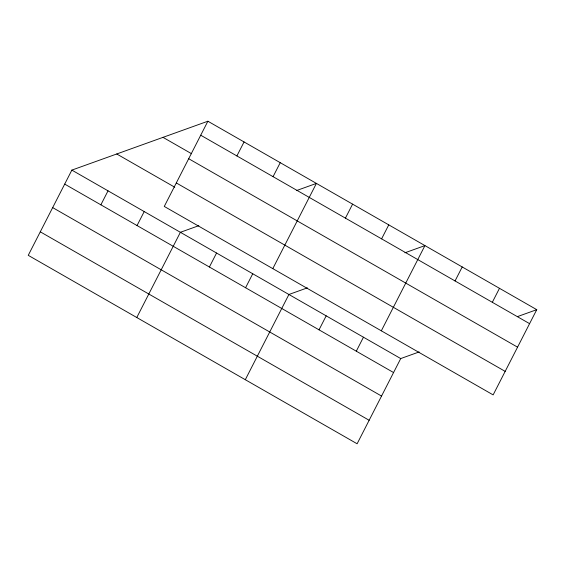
<?xml version="1.0" encoding="UTF-8"?>
<svg xmlns="http://www.w3.org/2000/svg" width="565" height="565" viewBox="0 0 565 565"><rect width="100%" height="100%" fill="white"/><g stroke="black" fill="none" stroke-linecap="round" stroke-linejoin="round"><path stroke-width="0.85" d="M207.885 121.221L164.274 206.437L493.139 394.893L536.75 309.669L207.885 121.221L71.861 170.107L28.25 255.331L357.115 443.779L400.726 358.563L419.159 351.939M100.874 204.827L108.035 190.836M137.048 225.555L144.209 211.571M136.779 317.516L180.383 232.3L198.823 225.675M236.897 155.94L244.059 141.949M209.403 267.019L216.557 253.028M273.072 176.668L280.233 162.678M245.577 287.747L252.739 273.757M272.803 268.629L316.407 183.413L296.371 190.61M245.302 379.708L288.913 294.485L307.346 287.86M345.427 218.125L352.581 204.142M319.027 329.833L326.182 315.842M381.601 238.854L388.762 224.87M356.296 351.19L363.457 337.206M381.326 330.815L424.936 245.598L404.893 252.802M455.051 280.946L462.205 266.955M492.32 302.303L499.481 288.312M517.512 316.584L536.75 309.669M200.723 135.212L529.589 323.66M162.995 137.351L191.634 153.765M188.696 158.716L517.561 347.164M176.301 182.933L505.174 371.382M116.743 153.977L174.776 187.227M71.861 170.107L400.726 358.563M64.7 184.098L393.572 372.547M52.672 207.602L381.537 396.058M40.277 231.82L369.15 420.275"/></g></svg>
